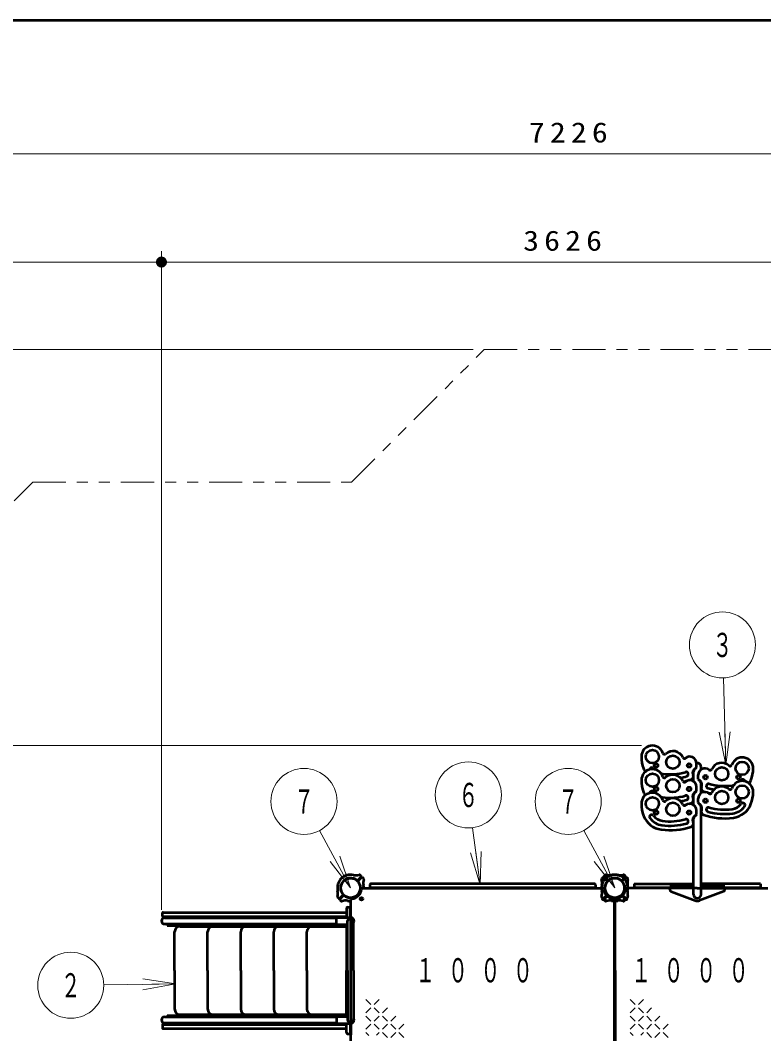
# Model space of a CAD drawing. Units: millimetres on the paper, scale 1:50. Extents: x -385 to 0, y -594 to 267.
# Drawn here: x -313.6 to -246.1, y 174.4 to 267 of the extents above; entities that cross this region are included whole.
import ezdxf
from ezdxf.enums import TextEntityAlignment as Align

# ---------------------------------------------------------------- set-up
doc = ezdxf.new("R2010")
doc.units = ezdxf.units.MM
doc.linetypes.add('USER3', pattern=[8, 3, -1, 1, -1, 1, -1])
doc.layers.add('LY_1', color=140, linetype='Continuous', lineweight=50)
doc.styles.add('ＭＳ ゴシック', font='')
doc.styles.get('ＭＳ ゴシック').set_extended_font_data('MS Gothic')

# ---------------------------------------------------------------- blocks, each defined once
blk = doc.blocks.new('filled_dot')
at = {"color": 0, "linetype": 'Continuous', "lineweight": -2, "const_width": 1.25}
blk.add_lwpolyline([(-0.625, 0, 1), (0.625, 0, 1)], format="xyb", close=True, dxfattribs=at)

msp = doc.modelspace()

# ---------------------------------------------------------------- linework, layer by layer
at = {"layer": 'LY_1', "color": 7}
msp.add_line((0, 267), (-385, 267), dxfattribs=at)
at = {"layer": 'LY_1', "color": 7, "lineweight": 13}
for p, q in [((-336.76, 254.867), (-192.244, 254.867)), ((-300.76, 186.14), (-300.76, 246.03)), ((-300.76, 186.14), (-300.76, 246.03)), ((-336.76, 245.03), (-300.76, 245.03)), ((-300.76, 245.03), (-228.244, 245.03)), ((-272.436, 237.078), (-357.76, 237.078)), ((-272.436, 237.078), (-347.76, 237.078)), ((-249.506, 199.317), (-249.718, 207.227)), ((-249.506, 199.317), (-250.086, 202.303)), ((-249.506, 199.317), (-249.587, 202.316)), ((-249.087, 202.329), (-249.506, 199.317)), ((-257.164, 201.078), (-347.76, 201.078)), ((-257.164, 201.078), (-347.76, 201.078)), ((-271.81, 188.409), (-272.492, 193.615)), ((-283.584, 188.14), (-286.391, 193.36)), ((-259.584, 188.14), (-262.391, 193.36)), ((-283.584, 188.14), (-285.005, 190.782)), ((-284.564, 191.019), (-283.584, 188.14)), ((-271.81, 188.409), (-272.696, 191.318)), ((-271.81, 188.409), (-272.2, 191.383)), ((-271.704, 191.448), (-271.81, 188.409)), ((-259.584, 188.14), (-261.005, 190.782)), ((-260.564, 191.019), (-259.584, 188.14)), ((-283.584, 188.14), (-285.445, 190.545)), ((-259.584, 188.14), (-261.445, 190.545)), ((-302.463, 179.874), (-299.457, 179.413)), ((-299.457, 179.413), (-306.002, 179.328)), ((-299.457, 179.413), (-302.456, 179.374)), ((-299.457, 179.413), (-302.45, 178.874)), ((-281.732, 177.542), (-282.182, 177.992)), ((-280.982, 177.992), (-281.432, 177.542)), ((-257.732, 177.542), (-258.182, 177.992)), ((-256.982, 177.992), (-257.432, 177.542)), ((-281.732, 177.242), (-282.182, 176.792)), ((-280.982, 176.792), (-281.432, 177.242)), ((-280.232, 177.242), (-280.682, 176.792)), ((-257.732, 177.242), (-258.182, 176.792)), ((-256.982, 176.792), (-257.432, 177.242)), ((-256.232, 177.242), (-256.682, 176.792)), ((-281.732, 176.042), (-282.182, 176.492)), ((-280.982, 176.492), (-281.432, 176.042)), ((-280.232, 176.042), (-280.682, 176.492)), ((-279.482, 176.492), (-279.932, 176.042)), ((-257.732, 176.042), (-258.182, 176.492)), ((-256.982, 176.492), (-257.432, 176.042)), ((-256.232, 176.042), (-256.682, 176.492)), ((-255.482, 176.492), (-255.932, 176.042)), ((-281.732, 175.742), (-282.182, 175.292)), ((-281.915, 174.725), (-282.182, 174.992)), ((-280.982, 175.292), (-281.432, 175.742)), ((-280.982, 174.992), (-281.221, 174.752)), ((-280.232, 175.742), (-280.682, 175.292)), ((-280.232, 174.542), (-280.682, 174.992)), ((-279.482, 175.292), (-279.932, 175.742)), ((-279.482, 174.992), (-279.932, 174.542)), ((-278.732, 175.742), (-279.182, 175.292)), ((-278.732, 174.542), (-279.182, 174.992)), ((-257.732, 175.742), (-258.182, 175.292)), ((-257.915, 174.725), (-258.182, 174.992)), ((-256.982, 175.292), (-257.432, 175.742)), ((-256.982, 174.992), (-257.221, 174.752)), ((-256.232, 175.742), (-256.682, 175.292)), ((-256.232, 174.542), (-256.682, 174.992)), ((-255.482, 175.292), (-255.932, 175.742)), ((-255.482, 174.992), (-255.932, 174.542)), ((-254.732, 175.742), (-255.182, 175.292)), ((-254.732, 174.542), (-255.182, 174.992))]:
    msp.add_line(p, q, dxfattribs=at)
at = {"layer": 'LY_1'}
for p, q in [((-252.227, 199.02), (-252.227, 198.998)), ((-252.164, 199.112), (-252.164, 199.478)), ((-251.744, 198.9), (-251.744, 199.14)), ((-252.49, 198.733), (-252.42, 198.733)), ((-252.424, 197.828), (-252.424, 198.733)), ((-252.004, 198.04), (-252.004, 198.406)), ((-252.164, 196.968), (-252.164, 197.334)), ((-251.941, 197.947), (-251.941, 197.926)), ((-251.748, 197.661), (-251.677, 197.661)), ((-251.744, 196.757), (-251.744, 197.661)), ((-252.49, 196.588), (-252.42, 196.588)), ((-252.424, 195.685), (-252.424, 196.588)), ((-252.227, 196.875), (-252.227, 196.853)), ((-252.004, 195.897), (-252.004, 196.263)), ((-251.941, 195.804), (-251.941, 195.782)), ((-251.677, 195.517), (-251.748, 195.517)), ((-251.744, 187.54), (-251.744, 195.517)), ((-252.49, 194.445), (-252.42, 194.445)), ((-252.424, 187.54), (-252.424, 194.445)), ((-252.227, 194.732), (-252.227, 194.711)), ((-252.164, 194.825), (-252.164, 195.191)), ((-284.562, 188.835), (-284.564, 188.837)), ((-284.279, 189.118), (-284.281, 189.12)), ((-282.942, 188.824), (-282.609, 189.157)), ((-282.9, 188.781), (-282.567, 189.114)), ((-282.61, 189.214), (-282.725, 189.322)), ((-282.509, 189.113), (-282.402, 188.998)), ((-260.659, 189.113), (-260.766, 188.998)), ((-260.268, 188.781), (-260.601, 189.114)), ((-260.562, 188.835), (-260.564, 188.837)), ((-260.225, 188.824), (-260.559, 189.157)), ((-260.558, 189.214), (-260.443, 189.322)), ((-260.279, 189.118), (-260.281, 189.12)), ((-258.942, 188.824), (-258.609, 189.157)), ((-258.9, 188.781), (-258.567, 189.114)), ((-258.889, 189.118), (-258.886, 189.12)), ((-258.61, 189.214), (-258.725, 189.322)), ((-258.606, 188.835), (-258.603, 188.837)), ((-258.509, 189.113), (-258.402, 188.998)), ((-282.492, 188.11), (-260.676, 188.11)), ((-281.834, 188.42), (-281.834, 188.24)), ((-261.434, 188.52), (-281.734, 188.52)), ((-261.434, 188.14), (-281.734, 188.14)), ((-261.334, 188.42), (-261.334, 188.24)), ((-252.084, 188.11), (-258.492, 188.11)), ((-257.834, 188.52), (-257.834, 188.14)), ((-257.834, 188.52), (-252.424, 188.52)), ((-254.584, 188.14), (-257.834, 188.14)), ((-254.584, 188.26), (-252.424, 188.26)), ((-254.584, 187.998), (-254.584, 188.26)), ((-252.084, 188.11), (-245.676, 188.11)), ((-246.334, 188.52), (-251.744, 188.52)), ((-249.584, 188.26), (-251.744, 188.26)), ((-249.584, 187.998), (-249.584, 188.26)), ((-246.334, 188.14), (-249.584, 188.14)), ((-246.334, 188.52), (-246.334, 188.14)), ((-284.659, 187.166), (-284.758, 187.272)), ((-284.268, 187.498), (-284.601, 187.165)), ((-284.225, 187.456), (-284.559, 187.122)), ((-284.558, 187.065), (-284.451, 186.966)), ((-283.554, 174.232), (-283.554, 187.047)), ((-260.659, 187.166), (-260.758, 187.272)), ((-260.268, 187.498), (-260.601, 187.165)), ((-260.225, 187.456), (-260.559, 187.122)), ((-260.558, 187.065), (-260.451, 186.966)), ((-259.614, 174.232), (-259.614, 187.047)), ((-259.554, 180.64), (-259.554, 187.047)), ((-258.942, 187.456), (-258.609, 187.122)), ((-258.9, 187.498), (-258.567, 187.165)), ((-258.61, 187.065), (-258.716, 186.966)), ((-258.509, 187.166), (-258.41, 187.272)), ((-254.454, 187.811), (-252.288, 186.997)), ((-249.713, 187.811), (-251.88, 186.997)), ((-283.964, 186.29), (-283.964, 185.46)), ((-283.864, 186.39), (-283.684, 186.39)), ((-283.616, 186.48), (-283.552, 186.48)), ((-283.616, 185.41), (-283.616, 186.48)), ((-283.552, 185.41), (-283.552, 186.48)), ((-300.669, 185.6), (-300.669, 185.86)), ((-300.609, 185.92), (-284.024, 185.92)), ((-300.609, 185.54), (-283.964, 185.54)), ((-300.488, 185.412), (-284.856, 185.412)), ((-300.244, 185.54), (-283.964, 185.54)), ((-300.244, 185.412), (-300.244, 185.54)), ((-284.856, 184.82), (-284.856, 185.46)), ((-284.856, 185.46), (-283.616, 185.46)), ((-283.856, 180.64), (-283.856, 185.14)), ((-283.312, 180.64), (-283.312, 185.14)), ((-300.488, 184.868), (-284.856, 184.868)), ((-300.244, 184.74), (-300.244, 184.868)), ((-300.244, 184.74), (-283.964, 184.74)), ((-299.064, 184.64), (-283.964, 184.64)), ((-284.856, 184.82), (-283.856, 184.82)), ((-283.964, 184.82), (-283.964, 180.64)), ((-299.564, 180.64), (-299.564, 184.14)), ((-296.564, 180.64), (-296.564, 184.14)), ((-293.564, 180.64), (-293.564, 184.14)), ((-290.564, 180.64), (-290.564, 184.14)), ((-287.564, 180.64), (-287.564, 184.14)), ((-299.564, 180.64), (-299.564, 177.14)), ((-296.564, 180.64), (-296.564, 177.14)), ((-293.564, 180.64), (-293.564, 177.14)), ((-290.564, 180.64), (-290.564, 177.14)), ((-287.564, 180.64), (-287.564, 177.14)), ((-283.964, 176.46), (-283.964, 180.64)), ((-283.856, 180.64), (-283.856, 176.14)), ((-283.312, 180.64), (-283.312, 176.14)), ((-259.554, 180.64), (-259.554, 174.232)), ((-300.488, 176.412), (-284.856, 176.412)), ((-300.488, 175.868), (-284.856, 175.868)), ((-300.244, 176.54), (-300.244, 176.412)), ((-300.244, 176.54), (-283.964, 176.54)), ((-300.244, 175.868), (-300.244, 175.74)), ((-299.064, 176.64), (-283.964, 176.64)), ((-284.856, 176.46), (-283.856, 176.46)), ((-284.856, 176.46), (-284.856, 175.82)), ((-283.616, 175.87), (-283.616, 174.8)), ((-283.552, 175.87), (-283.552, 174.8)), ((-300.669, 175.68), (-300.669, 175.42)), ((-300.609, 175.74), (-283.964, 175.74)), ((-300.609, 175.36), (-284.024, 175.36)), ((-300.244, 175.74), (-283.964, 175.74)), ((-284.856, 175.82), (-283.616, 175.82)), ((-283.964, 174.99), (-283.964, 175.82)), ((-283.864, 174.89), (-283.684, 174.89)), ((-283.616, 174.8), (-283.552, 174.8))]:
    msp.add_line(p, q, dxfattribs=at)
at = {"layer": 'LY_1', "color": 7, "linetype": 'USER3', "lineweight": 13}
msp.add_lwpolyline([(-233.63, 237.078), (-192.244, 195.692), (-192.244, 165.338), (-223.925, 134.078), (-223.925, 115.985), (-245.15, 94.76), (-298.018, 94.76), (-319.683, 116.425), (-319.683, 143.65), (-336.76, 160.957), (-336.76, 200.705), (-312.435, 225.03), (-283.485, 225.03), (-271.436, 237.078)], close=True, dxfattribs=at)
at = {"layer": 'LY_1', "color": 7, "lineweight": 13}
for centre in [(-249.799, 210.226), (-287.812, 196.003), (-272.882, 196.59), (-263.812, 196.003), (-309.001, 179.289)]:
    msp.add_circle(centre, 3, dxfattribs=at)
at = {"layer": 'LY_1'}
for centre, radius in [((-256.164, 200.078), 0.6), ((-254.298, 199.578), 0.6), ((-255.827, 199.278), 0.17), ((-252.827, 199.278), 0.17), ((-249.87, 198.506), 0.6), ((-248.004, 199.006), 0.6), ((-256.164, 197.934), 0.6), ((-251.341, 198.206), 0.17), ((-248.341, 198.206), 0.17), ((-255.827, 197.134), 0.17), ((-254.298, 197.434), 0.6), ((-252.827, 197.134), 0.17), ((-248.004, 196.863), 0.6), ((-248.004, 196.863), 0.6), ((-256.164, 195.791), 0.6), ((-256.164, 195.791), 0.6), ((-251.341, 196.063), 0.17), ((-249.87, 196.363), 0.6), ((-249.87, 196.363), 0.6), ((-248.341, 196.063), 0.17), ((-254.298, 195.291), 0.6), ((-254.298, 195.291), 0.6), ((-255.827, 194.991), 0.17), ((-252.827, 194.991), 0.17), ((-283.584, 188.14), 0.89), ((-283.584, 188.14), 0.89), ((-259.584, 188.14), 0.891), ((-259.584, 188.14), 0.891), ((-282.594, 187.15), 0.13), ((-260.574, 187.15), 0.13), ((-258.594, 187.15), 0.13)]:
    msp.add_circle(centre, radius, dxfattribs=at)
for centre, radius, start, end in [((-256.164, 200.078), 1, 18.62345, 180), ((-254.164, 200.078), 3, 180, 201.36325), ((-255.065, 200.449), 0.16, 198.62345, 311.37655), ((-254.298, 199.578), 1, 24.87481, 131.37655), ((-253.245, 200.066), 0.16, 204.87481, 309.32138), ((-252.764, 199.478), 0.6, 0, 129.32138), ((-248.004, 199.006), 1, 0, 161.37655), ((-256.219, 198.88), 0.2, 36.58595, 173.37504), ((-252.068, 198.609), 0.44, 111.24501, 206.3797), ((-252.264, 199.112), 0.1, 291.24501, 0), ((-252.084, 199.14), 0.34, 0, 103.60896), ((-251.404, 198.406), 0.6, 50.67862, 180), ((-249.87, 198.506), 1, 48.62345, 155.12519), ((-249.103, 199.376), 0.16, 228.62345, 341.37655), ((-250.004, 199.006), 3, 338.63675, 0), ((-256.164, 197.934), 1, 18.62345, 180), ((-255.095, 199.714), 2, 201.36325, 210.69817), ((-255.095, 199.714), 1.2, 216.58595, 221.34605), ((-255.095, 199.714), 1.2, 256.65137, 262.33716), ((-254.562, 203.678), 5.2, 262.33716, 285.70442), ((-255.065, 198.304), 0.16, 198.62345, 311.37655), ((-254.298, 197.434), 1, 24.87481, 131.37655), ((-254.562, 203.678), 5.6, 279.80003, 285.70442), ((-253.1, 198.48), 0.2, 285.70442, 105.70442), ((-252.731, 198.28), 0.3, 288.73344, 26.3797), ((-252.082, 198.69), 0.34, 115.07709, 172.76786), ((-250.922, 198.994), 0.16, 230.67862, 335.12519), ((-254.164, 197.934), 3, 180, 201.36325), ((-253.245, 197.922), 0.16, 204.87481, 309.32138), ((-254.562, 203.678), 6, 281.64105, 285.06398), ((-252.764, 197.334), 0.6, 0, 129.32138), ((-254.562, 203.678), 6, 286.58018, 288.73344), ((-251.904, 198.04), 0.1, 180, 248.75499), ((-252.085, 197.618), 0.34, 7.23214, 64.92291), ((-252.099, 197.537), 0.44, 333.6203, 68.75499), ((-251.437, 197.208), 0.3, 153.6203, 251.26656), ((-251.068, 197.407), 0.2, 74.29558, 254.29558), ((-249.606, 202.606), 5.6, 254.29558, 260.19997), ((-249.606, 202.606), 5.2, 254.29558, 277.66284), ((-249.87, 196.363), 1, 48.62345, 155.12519), ((-249.103, 197.233), 0.16, 228.62345, 341.37655), ((-248.004, 196.863), 1, 0, 161.37655), ((-249.073, 198.641), 1.2, 277.66284, 283.34863), ((-249.073, 198.641), 1.2, 318.65395, 323.41405), ((-247.948, 197.807), 0.2, 6.62496, 143.41405), ((-249.073, 198.641), 2, 329.33589, 338.63675), ((-256.164, 195.791), 1, 18.62345, 180), ((-255.095, 197.57), 2, 201.36325, 210.66411), ((-256.219, 196.735), 0.2, 36.58595, 173.37504), ((-255.095, 197.57), 1.2, 216.58595, 221.34605), ((-255.095, 197.57), 1.2, 256.65137, 262.33716), ((-254.562, 201.534), 5.2, 262.33716, 285.70442), ((-254.298, 195.291), 1, 24.87481, 131.37655), ((-253.1, 196.336), 0.2, 285.70442, 105.70442), ((-252.731, 196.136), 0.3, 288.73344, 26.3797), ((-252.068, 196.465), 0.44, 111.24501, 206.3797), ((-252.082, 196.545), 0.34, 115.07709, 172.76786), ((-252.264, 196.968), 0.1, 291.24501, 0), ((-251.404, 196.263), 0.6, 50.67862, 180), ((-249.606, 202.606), 6, 251.26656, 253.32507), ((-249.606, 202.606), 6, 255.02345, 258.34495), ((-250.922, 196.851), 0.16, 230.67862, 335.12519), ((-250.004, 196.863), 3, 338.63675, 0), ((-254.164, 195.791), 3, 180, 201.36325), ((-255.065, 196.162), 0.16, 198.62345, 311.37655), ((-254.562, 201.534), 5.6, 279.80003, 285.70442), ((-253.245, 195.779), 0.16, 204.87481, 309.32138), ((-254.562, 201.534), 6, 281.65505, 284.97655), ((-252.764, 195.191), 0.6, 0, 129.32138), ((-254.562, 201.534), 6, 286.67493, 288.73344), ((-251.904, 195.897), 0.1, 180, 248.75499), ((-252.085, 195.474), 0.34, 7.23214, 64.92291), ((-252.099, 195.394), 0.44, 333.6203, 68.75499), ((-251.068, 195.265), 0.2, 74.29558, 254.29558), ((-251.068, 195.265), 0.2, 74.29558, 254.29558), ((-249.606, 200.463), 5.2, 254.29558, 277.66284), ((-249.606, 200.463), 5.2, 254.29558, 277.66284), ((-249.073, 196.499), 1.2, 277.66284, 323.41405), ((-249.073, 196.499), 1.2, 277.66284, 323.41405), ((-249.073, 196.499), 1.6, 277.66284, 323.41405), ((-249.073, 196.499), 1.6, 277.66284, 323.41405), ((-249.073, 196.499), 2, 277.66284, 338.63675), ((-247.948, 195.664), 0.2, 323.41405, 143.41405), ((-247.948, 195.664), 0.2, 323.41405, 143.41405), ((-255.095, 195.427), 2, 201.36325, 262.33716), ((-256.219, 194.592), 0.2, 36.58595, 216.58595), ((-256.219, 194.592), 0.2, 36.58595, 216.58595), ((-255.095, 195.427), 1.6, 216.58595, 262.33716), ((-255.095, 195.427), 1.6, 216.58595, 262.33716), ((-255.095, 195.427), 1.2, 216.58595, 262.33716), ((-255.095, 195.427), 1.2, 216.58595, 262.33716), ((-254.562, 199.391), 5.2, 262.33716, 285.70442), ((-254.562, 199.391), 5.2, 262.33716, 285.70442), ((-253.1, 194.193), 0.2, 285.70442, 105.70442), ((-253.1, 194.193), 0.2, 285.70442, 105.70442), ((-252.068, 194.322), 0.44, 111.24501, 206.3797), ((-252.082, 194.403), 0.34, 115.07709, 172.76786), ((-252.264, 194.825), 0.1, 291.24501, 0), ((-251.437, 195.065), 0.3, 153.6203, 251.26656), ((-249.606, 200.463), 6, 251.26656, 277.66284), ((-249.606, 200.463), 5.6, 254.29558, 277.66284), ((-249.606, 200.463), 5.6, 254.29558, 277.66284), ((-254.562, 199.391), 6, 262.33716, 288.73344), ((-254.562, 199.391), 5.6, 262.33716, 285.70442), ((-252.731, 193.993), 0.3, 288.73344, 26.3797), ((-283.584, 188.14), 1.2, 135, 192.27281), ((-284.55, 188.851), 0.02, 143.62693, 225), ((-283.584, 188.14), 1.22, 135, 143.62693), ((-283.584, 188.14), 0.9, 49.27066, 220.72934), ((-283.584, 188.14), 1.22, 126.37307, 135), ((-283.584, 188.14), 1.2, 77.72719, 135), ((-284.295, 189.106), 0.02, 45, 126.37307), ((-283.116, 190.289), 1, 257.72719, 287.54116), ((-282.97, 188.852), 0.04, 229.27066, 315), ((-282.785, 189.241), 0.1, 47, 107.54116), ((-282.637, 189.185), 0.04, 315, 47), ((-282.538, 189.086), 0.04, 43, 135), ((-281.434, 188.607), 1, 162.45884, 192.27281), ((-282.483, 188.939), 0.1, 342.45884, 43), ((-260.685, 188.939), 0.1, 137, 197.54116), ((-259.584, 188.14), 1.2, 135, 192.27281), ((-261.734, 188.607), 1, 347.72719, 17.54116), ((-260.629, 189.086), 0.04, 45, 137), ((-260.53, 189.185), 0.04, 133, 225), ((-260.55, 188.851), 0.02, 143.62693, 225), ((-259.584, 188.14), 1.22, 135, 143.62693), ((-260.383, 189.241), 0.1, 72.45884, 133), ((-259.584, 188.14), 1.22, 126.37307, 135), ((-259.584, 188.14), 1.2, 77.72719, 135), ((-260.051, 190.289), 1, 252.45884, 282.27281), ((-260.295, 189.106), 0.02, 45, 126.37307), ((-260.197, 188.852), 0.04, 225, 310.72934), ((-259.584, 188.14), 0.9, 49.27066, 135), ((-259.584, 188.14), 0.9, 319.27066, 130.72934), ((-259.584, 188.14), 1.2, 45, 102.27281), ((-259.116, 190.289), 1, 257.72719, 287.54116), ((-258.97, 188.852), 0.04, 229.27066, 315), ((-258.872, 189.106), 0.02, 53.62693, 135), ((-259.584, 188.14), 1.22, 45, 53.62693), ((-258.785, 189.241), 0.1, 47, 107.54116), ((-259.584, 188.14), 1.2, 347.72719, 45), ((-259.584, 188.14), 1.22, 36.37307, 45), ((-258.637, 189.185), 0.04, 315, 47), ((-258.618, 188.851), 0.02, 315, 36.37307), ((-258.538, 189.086), 0.04, 43, 135), ((-257.434, 188.607), 1, 162.45884, 192.27281), ((-258.483, 188.939), 0.1, 342.45884, 43), ((-283.584, 188.14), 0.9, 229.27066, 40.72934), ((-283.584, 188.14), 1, 276.78718, 353.21282), ((-282.871, 188.753), 0.04, 135, 220.72934), ((-282.492, 188.01), 0.1, 90, 173.21282), ((-283.584, 188.14), 1.2, 358.56746, 12.27281), ((-281.734, 188.42), 0.1, 90, 180), ((-281.734, 188.24), 0.1, 180, 270), ((-261.434, 188.42), 0.1, 0, 90), ((-261.434, 188.24), 0.1, 270, 0), ((-259.584, 188.14), 1.2, 167.72719, 181.43254), ((-260.676, 188.01), 0.1, 6.78718, 90), ((-259.584, 188.14), 1, 186.78718, 263.21282), ((-259.584, 188.14), 0.9, 135, 220.72934), ((-259.584, 188.14), 0.9, 139.27066, 310.72934), ((-260.296, 188.753), 0.04, 319.27066, 45), ((-259.584, 188.14), 1, 276.78718, 353.21282), ((-259.584, 188.14), 0.9, 315, 40.72934), ((-258.871, 188.753), 0.04, 135, 220.72934), ((-258.492, 188.01), 0.1, 90, 173.21282), ((-259.584, 188.14), 1.2, 358.56746, 12.27281), ((-254.384, 187.998), 0.2, 180, 249.40152), ((-249.784, 187.998), 0.2, 290.59848, 0), ((-284.685, 187.341), 0.1, 162.45884, 223), ((-285.734, 187.672), 1, 342.45884, 12.27281), ((-284.629, 187.193), 0.04, 223, 315), ((-284.53, 187.094), 0.04, 135, 227), ((-284.051, 185.99), 1, 77.72719, 107.54116), ((-284.296, 187.526), 0.04, 315, 40.72934), ((-284.197, 187.427), 0.04, 49.27066, 135), ((-283.454, 187.047), 0.1, 96.78718, 180), ((-260.685, 187.341), 0.1, 162.45884, 223), ((-261.734, 187.672), 1, 342.45884, 12.27281), ((-260.629, 187.193), 0.04, 223, 315), ((-260.53, 187.094), 0.04, 135, 227), ((-260.051, 185.99), 1, 77.72719, 107.54116), ((-260.296, 187.526), 0.04, 315, 40.72934), ((-260.197, 187.427), 0.04, 49.27066, 135), ((-259.584, 188.14), 0.9, 229.27066, 315), ((-259.714, 187.047), 0.1, 0, 83.21282), ((-259.454, 187.047), 0.1, 96.78718, 180), ((-259.116, 185.99), 1, 72.45884, 102.27281), ((-258.97, 187.427), 0.04, 45, 130.72934), ((-258.871, 187.526), 0.04, 139.27066, 225), ((-258.637, 187.094), 0.04, 313, 45), ((-258.538, 187.193), 0.04, 225, 317), ((-257.434, 187.672), 1, 167.72719, 197.54116), ((-258.483, 187.341), 0.1, 317, 17.54116), ((-252.084, 187.54), 0.34, 180, 0), ((-252.084, 187.54), 0.58, 249.40152, 270), ((-252.084, 187.54), 0.58, 270, 290.59848), ((-284.383, 187.039), 0.1, 227, 287.54116), ((-283.864, 186.29), 0.1, 90, 180), ((-283.584, 188.14), 1.2, 257.72719, 271.43254), ((-283.684, 186.29), 0.1, 47.15636, 90), ((-260.383, 187.039), 0.1, 227, 287.54116), ((-259.584, 188.14), 1.2, 257.72719, 271.43254), ((-259.584, 188.14), 1.2, 268.56746, 282.27281), ((-258.785, 187.039), 0.1, 252.45884, 313), ((-300.488, 185.14), 0.272, 90, 270), ((-300.609, 185.86), 0.06, 90, 180), ((-300.609, 185.6), 0.06, 180, 270), ((-283.584, 185.14), 0.272, 0, 180), ((-283.584, 185.14), 0.32, 328.21167, 84.26083), ((-299.064, 184.14), 0.5, 90, 180), ((-296.064, 184.14), 0.5, 90, 180), ((-293.064, 184.14), 0.5, 90, 180), ((-290.064, 184.14), 0.5, 90, 180), ((-287.064, 184.14), 0.5, 90, 180), ((-299.064, 177.14), 0.5, 180, 270), ((-296.064, 177.14), 0.5, 180, 270), ((-293.064, 177.14), 0.5, 180, 270), ((-290.064, 177.14), 0.5, 180, 270), ((-287.064, 177.14), 0.5, 180, 270), ((-300.488, 176.14), 0.272, 90, 270), ((-283.584, 176.14), 0.272, 180, 0), ((-283.584, 176.14), 0.32, 275.73917, 31.78833), ((-300.609, 175.68), 0.06, 90, 180), ((-300.609, 175.42), 0.06, 180, 270), ((-283.864, 174.99), 0.1, 180, 270), ((-283.684, 174.99), 0.1, 270, 312.84364)]:
    msp.add_arc(centre, radius, start, end, dxfattribs=at)

# ---------------------------------------------------------------- block references
at = {"layer": 'LY_1', "color": 7, "lineweight": 13, "xscale": 0.4, "yscale": 0.4, "rotation": 180}
msp.add_blockref('filled_dot', (-300.76, 245.03), dxfattribs=at)
at = {"layer": 'LY_1', "color": 7, "lineweight": 13, "xscale": 0.4, "yscale": 0.4}
msp.add_blockref('filled_dot', (-300.76, 245.03), dxfattribs=at)

# ---------------------------------------------------------------- texts
at = {"layer": 'LY_1', "color": 7, "style": 'ＭＳ ゴシック', "width": 0.6}
for s, p in [('３', (-249.799, 210.226)), ('６', (-272.882, 196.59)), ('７', (-287.812, 196.003)), ('７', (-263.812, 196.003)), ('２', (-309.001, 179.289))]:
    msp.add_text(s, height=2.199, dxfattribs=at).set_placement(p, align=Align.MIDDLE_CENTER)
at = {"layer": 'LY_1', "color": 7, "style": 'ＭＳ ゴシック'}
for s, insert, char_height, attachment_point in [('\\T1.33;\\W1.15;7226', (-263.56, 255.867), 1.833, 8), ('\\T1.33;\\W1.15;3626', (-264.085, 246.03), 1.833, 8), ('\\T1.64;\\W0.6;１０００', (-277.684, 180.64), 2.199, 4), ('\\T1.64;\\W0.6;１０００', (-258.084, 180.64), 2.199, 4)]:
    msp.add_mtext(s, dxfattribs=dict(at, insert=insert, char_height=char_height, attachment_point=attachment_point))

doc.saveas('drawing.dxf')
